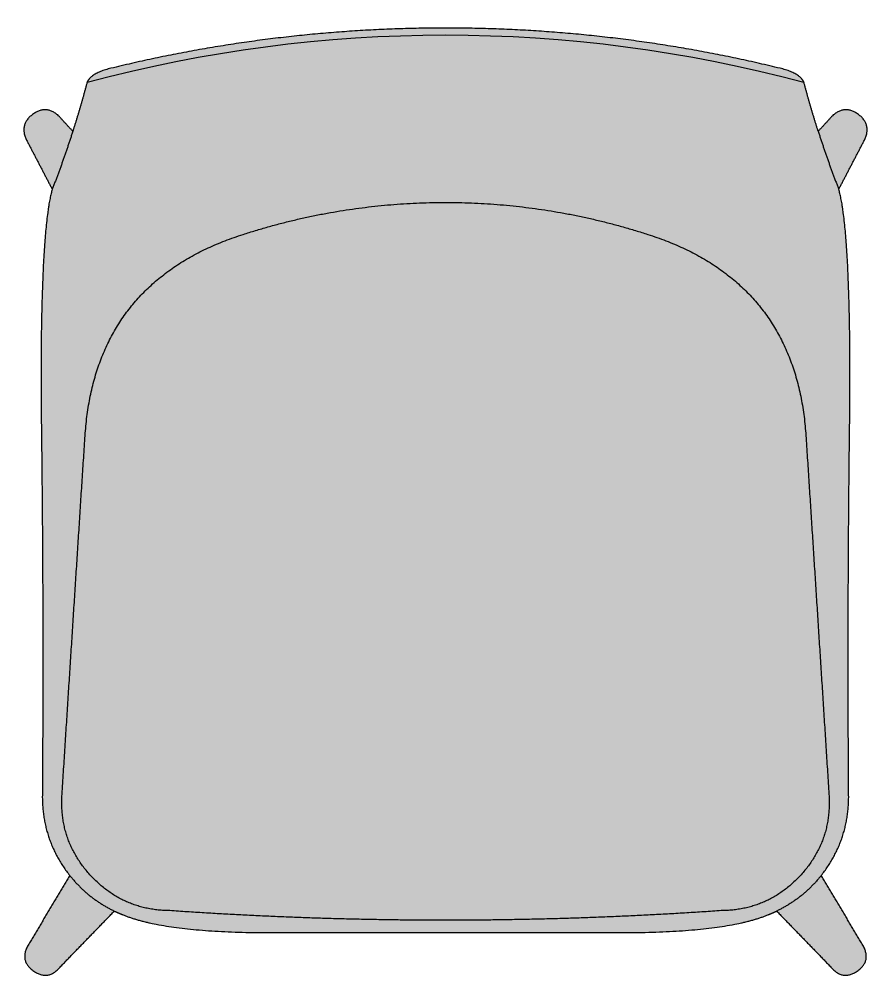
# Model space of a CAD drawing. Header units: metres. Extents: x -17 to 580, y -130 to 19.
# Drawn here: x 303.923 to 304.404, y -20.206 to -19.664 of the extents above; entities that cross this region are included whole.
import ezdxf

# ---------------------------------------------------------------- set-up
doc = ezdxf.new("R2010")
doc.units = ezdxf.units.M
doc.layers.add('Furniture', color=7, linetype='Continuous', true_color=0x7a8bf7)
doc.layers.add('Imported blocks', color=7, linetype='Continuous', true_color=0x7a8bf7)

# ---------------------------------------------------------------- blocks, each defined once
blk = doc.blocks.new('BA001S')
at = {"layer": 'Imported blocks', "transparency": 33554483}
h = blk.add_hatch(color=256, dxfattribs=at)
edge = h.paths.add_edge_path(flags=0)
edge.add_spline(control_points=[(0.11732, 0.58073), (0.10752, 0.57799), (0.10541, 0.5733)], knot_values=[0, 0, 0, 1, 1, 1], degree=2, periodic=0)
edge.add_spline(control_points=[(0.10541, 0.5733), (0.10173, 0.55934), (0.09733, 0.54558)], knot_values=[0, 0, 0, 1, 1, 1], degree=2, periodic=0)
edge.add_spline(control_points=[(0.09733, 0.54558), (0.0933, 0.54998), (0.08927, 0.55438)], knot_values=[0, 0, 0, 1, 1, 1], degree=2, periodic=0)
edge.add_spline(control_points=[(0.08927, 0.55438), (0.08227, 0.56069), (0.07469, 0.55509)], knot_values=[0, 0, 0, 1, 1, 1], degree=2, periodic=0)
edge.add_spline(control_points=[(0.07469, 0.55509), (0.06711, 0.5495), (0.07107, 0.54095)], knot_values=[0, 0, 0, 1, 1, 1], degree=2, periodic=0)
edge.add_spline(control_points=[(0.07107, 0.54095), (0.0784, 0.5269), (0.08573, 0.51284)], knot_values=[0, 0, 0, 1, 1, 1], degree=2, periodic=0)
edge.add_spline(control_points=[(0.08573, 0.51284), (0.07894, 0.49006), (0.07943, 0.39173)], knot_values=[0, 0, 0, 1, 1, 1], degree=2, periodic=0)
edge.add_spline(control_points=[(0.07943, 0.39173), (0.08096, 0.28079), (0.08014, 0.16985)], knot_values=[0, 0, 0, 1, 1, 1], degree=2, periodic=0)
edge.add_spline(control_points=[(0.08014, 0.16985), (0.08031, 0.14521), (0.09561, 0.12589)], knot_values=[0, 0, 0, 1, 1, 1], degree=2, periodic=0)
edge.add_spline(control_points=[(0.09561, 0.12589), (0.08369, 0.1059), (0.07177, 0.0859)], knot_values=[0, 0, 0, 1, 1, 1], degree=2, periodic=0)
edge.add_spline(control_points=[(0.07177, 0.0859), (0.06738, 0.07734), (0.07532, 0.07191)], knot_values=[0, 0, 0, 1, 1, 1], degree=2, periodic=0)
edge.add_spline(control_points=[(0.07532, 0.07191), (0.08327, 0.06647), (0.08966, 0.07367)], knot_values=[0, 0, 0, 1, 1, 1], degree=2, periodic=0)
edge.add_spline(control_points=[(0.08966, 0.07367), (0.10523, 0.08973), (0.1208, 0.10578)], knot_values=[0, 0, 0, 1, 1, 1], degree=2, periodic=0)
edge.add_spline(control_points=[(0.1208, 0.10578), (0.12327, 0.1046), (0.12582, 0.10361)], knot_values=[0, 0, 0, 1, 1, 1], degree=2, periodic=0)
edge.add_spline(control_points=[(0.12582, 0.10361), (0.14683, 0.09495), (0.19487, 0.09374)], knot_values=[0, 0, 0, 1, 1, 1], degree=2, periodic=0)
edge.add_spline(control_points=[(0.19487, 0.09374), (0.30761, 0.09374), (0.42034, 0.09374)], knot_values=[0, 0, 0, 1, 1, 1], degree=2, periodic=0)
edge.add_spline(control_points=[(0.42034, 0.09374), (0.46839, 0.09495), (0.48939, 0.10361)], knot_values=[0, 0, 0, 1, 1, 1], degree=2, periodic=0)
edge.add_spline(control_points=[(0.48939, 0.10361), (0.49194, 0.1046), (0.49441, 0.10578)], knot_values=[0, 0, 0, 1, 1, 1], degree=2, periodic=0)
edge.add_spline(control_points=[(0.49441, 0.10578), (0.50998, 0.08973), (0.52556, 0.07367)], knot_values=[0, 0, 0, 1, 1, 1], degree=2, periodic=0)
edge.add_spline(control_points=[(0.52556, 0.07367), (0.53194, 0.06647), (0.53989, 0.07191)], knot_values=[0, 0, 0, 1, 1, 1], degree=2, periodic=0)
edge.add_spline(control_points=[(0.53989, 0.07191), (0.54783, 0.07734), (0.54344, 0.0859)], knot_values=[0, 0, 0, 1, 1, 1], degree=2, periodic=0)
edge.add_spline(control_points=[(0.54344, 0.0859), (0.53152, 0.1059), (0.5196, 0.12589)], knot_values=[0, 0, 0, 1, 1, 1], degree=2, periodic=0)
edge.add_spline(control_points=[(0.5196, 0.12589), (0.5349, 0.14521), (0.53507, 0.16985)], knot_values=[0, 0, 0, 1, 1, 1], degree=2, periodic=0)
edge.add_spline(control_points=[(0.53507, 0.16985), (0.53426, 0.28079), (0.53578, 0.39173)], knot_values=[0, 0, 0, 1, 1, 1], degree=2, periodic=0)
edge.add_spline(control_points=[(0.53578, 0.39173), (0.53627, 0.49006), (0.52948, 0.51284)], knot_values=[0, 0, 0, 1, 1, 1], degree=2, periodic=0)
edge.add_spline(control_points=[(0.52948, 0.51284), (0.53681, 0.5269), (0.54414, 0.54095)], knot_values=[0, 0, 0, 1, 1, 1], degree=2, periodic=0)
edge.add_spline(control_points=[(0.54414, 0.54095), (0.5481, 0.5495), (0.54052, 0.55509)], knot_values=[0, 0, 0, 1, 1, 1], degree=2, periodic=0)
edge.add_spline(control_points=[(0.54052, 0.55509), (0.53294, 0.56069), (0.52594, 0.55438)], knot_values=[0, 0, 0, 1, 1, 1], degree=2, periodic=0)
edge.add_spline(control_points=[(0.52594, 0.55438), (0.52191, 0.54998), (0.51788, 0.54558)], knot_values=[0, 0, 0, 1, 1, 1], degree=2, periodic=0)
edge.add_spline(control_points=[(0.51788, 0.54558), (0.51348, 0.55934), (0.5098, 0.5733)], knot_values=[0, 0, 0, 1, 1, 1], degree=2, periodic=0)
edge.add_spline(control_points=[(0.5098, 0.5733), (0.50769, 0.57799), (0.49789, 0.58073)], knot_values=[0, 0, 0, 1, 1, 1], degree=2, periodic=0)
edge.add_spline(control_points=[(0.49789, 0.58073), (0.40414, 0.60378), (0.30761, 0.60378)], knot_values=[0, 0, 0, 1, 1, 1], degree=2, periodic=0)
edge.add_spline(control_points=[(0.30761, 0.60378), (0.21107, 0.60378), (0.11732, 0.58073)], knot_values=[0, 0, 0, 1, 1, 1], degree=2, periodic=0)
at = {"layer": 'Imported blocks'}
for points, degree in [([(0.10541, 0.5733), (0.23848, 0.60877), (0.37673, 0.60877), (0.5098, 0.5733)], 3), ([(0.30761, 0.60378), (0.21107, 0.60378), (0.11732, 0.58073)], 2), ([(0.49789, 0.58073), (0.40414, 0.60378), (0.30761, 0.60378)], 2), ([(0.11732, 0.58073), (0.10752, 0.57799), (0.10541, 0.5733)], 2), ([(0.5098, 0.5733), (0.50769, 0.57799), (0.49789, 0.58073)], 2), ([(0.10541, 0.5733), (0.10173, 0.55934), (0.09733, 0.54558)], 2), ([(0.51788, 0.54558), (0.51348, 0.55934), (0.5098, 0.5733)], 2), ([(0.07469, 0.55509), (0.06711, 0.5495), (0.07107, 0.54095)], 2), ([(0.08927, 0.55438), (0.08227, 0.56069), (0.07469, 0.55509)], 2), ([(0.09733, 0.54558), (0.0933, 0.54998), (0.08927, 0.55438)], 2), ([(0.52594, 0.55438), (0.52191, 0.54998), (0.51788, 0.54558)], 2), ([(0.54052, 0.55509), (0.53294, 0.56069), (0.52594, 0.55438)], 2), ([(0.54414, 0.54095), (0.5481, 0.5495), (0.54052, 0.55509)], 2), ([(0.09733, 0.54558), (0.09204, 0.52903), (0.08573, 0.51284)], 2), ([(0.51788, 0.54558), (0.52317, 0.52903), (0.52948, 0.51284)], 2), ([(0.07107, 0.54095), (0.0784, 0.5269), (0.08573, 0.51284)], 2), ([(0.52948, 0.51284), (0.53681, 0.5269), (0.54414, 0.54095)], 2), ([(0.08573, 0.51284), (0.07894, 0.49006), (0.07943, 0.39173)], 2), ([(0.53578, 0.39173), (0.53627, 0.49006), (0.52948, 0.51284)], 2), ([(0.19343, 0.48742), (0.2491, 0.50543), (0.30761, 0.50543)], 2), ([(0.30761, 0.50543), (0.36611, 0.50543), (0.42178, 0.48742)], 2), ([(0.10418, 0.37254), (0.1094, 0.46059), (0.19343, 0.48742)], 2), ([(0.42178, 0.48742), (0.50581, 0.46059), (0.51103, 0.37254)], 2), ([(0.07943, 0.39173), (0.08096, 0.28079), (0.08014, 0.16985)], 2), ([(0.53507, 0.16985), (0.53426, 0.28079), (0.53578, 0.39173)], 2), ([(0.09128, 0.17159), (0.09768, 0.27207), (0.10418, 0.37254)], 2), ([(0.51103, 0.37254), (0.51753, 0.27207), (0.52393, 0.17159)], 2), ([(0.08014, 0.16985), (0.08031, 0.14521), (0.09561, 0.12589)], 2), ([(0.10754, 0.1257), (0.08952, 0.14514), (0.09128, 0.17159)], 2), ([(0.52393, 0.17159), (0.5257, 0.14514), (0.50767, 0.1257)], 2), ([(0.5196, 0.12589), (0.5349, 0.14521), (0.53507, 0.16985)], 2), ([(0.09561, 0.12589), (0.08369, 0.1059), (0.07177, 0.0859)], 2), ([(0.09561, 0.12589), (0.10588, 0.11293), (0.1208, 0.10578)], 2), ([(0.15208, 0.10602), (0.12557, 0.10626), (0.10754, 0.1257)], 2), ([(0.50767, 0.1257), (0.48964, 0.10626), (0.46313, 0.10602)], 2), ([(0.5196, 0.12589), (0.50933, 0.11293), (0.49441, 0.10578)], 2), ([(0.54344, 0.0859), (0.53152, 0.1059), (0.5196, 0.12589)], 2), ([(0.08966, 0.07367), (0.10523, 0.08973), (0.1208, 0.10578)], 2), ([(0.1208, 0.10578), (0.12327, 0.1046), (0.12582, 0.10361)], 2), ([(0.12582, 0.10361), (0.14683, 0.09495), (0.19487, 0.09374)], 2), ([(0.30761, 0.1006), (0.22975, 0.1006), (0.15208, 0.10602)], 2), ([(0.46313, 0.10602), (0.38546, 0.1006), (0.30761, 0.1006)], 2), ([(0.42034, 0.09374), (0.46839, 0.09495), (0.48939, 0.10361)], 2), ([(0.48939, 0.10361), (0.49194, 0.1046), (0.49441, 0.10578)], 2), ([(0.49441, 0.10578), (0.50998, 0.08973), (0.52556, 0.07367)], 2), ([(0.19487, 0.09374), (0.30761, 0.09374), (0.42034, 0.09374)], 2), ([(0.07177, 0.0859), (0.06738, 0.07734), (0.07532, 0.07191)], 2), ([(0.53989, 0.07191), (0.54783, 0.07734), (0.54344, 0.0859)], 2), ([(0.07532, 0.07191), (0.08327, 0.06647), (0.08966, 0.07367)], 2), ([(0.52556, 0.07367), (0.53194, 0.06647), (0.53989, 0.07191)], 2)]:
    blk.add_open_spline(points, degree=degree, dxfattribs=at)

msp = doc.modelspace()

# ---------------------------------------------------------------- block references
at = {"layer": 'Furniture'}
msp.add_blockref('BA001S', (303.8558369, -20.2725407), dxfattribs=at)

doc.saveas('drawing.dxf')
